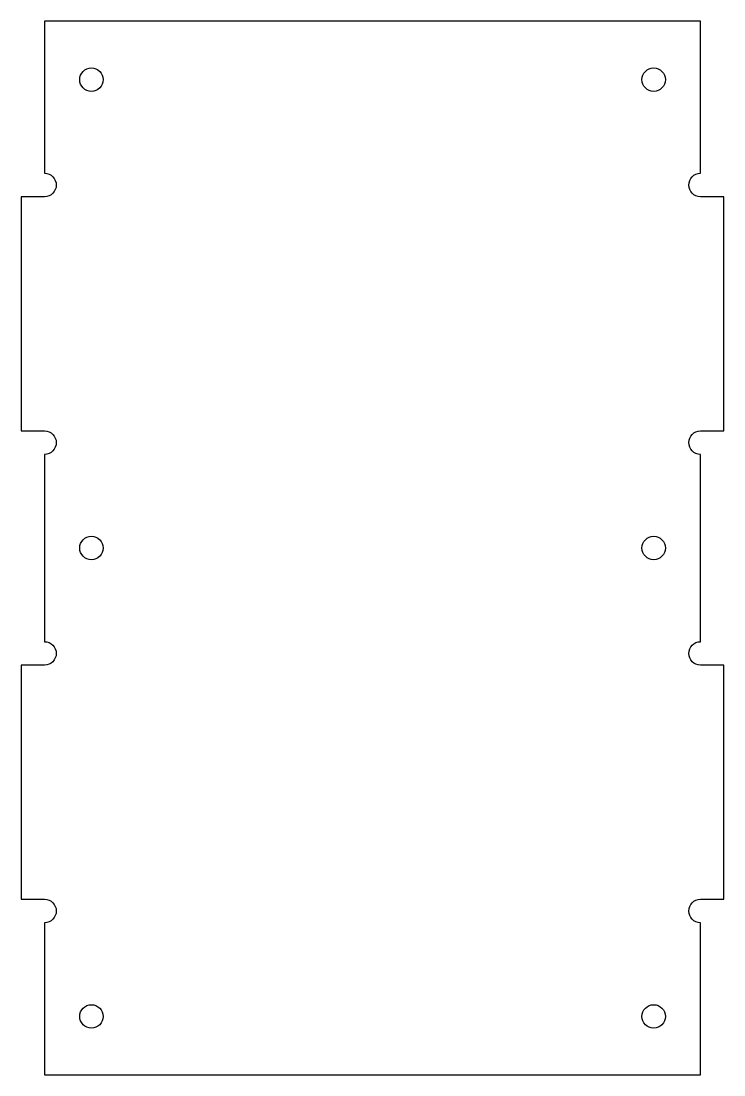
# Model space of a CAD drawing. Header units: millimetres. Extents: x -87 to 33, y -76 to 104.
import ezdxf

# ---------------------------------------------------------------- set-up
doc = ezdxf.new("R2010")
doc.units = ezdxf.units.MM

msp = doc.modelspace()

# ---------------------------------------------------------------- linework, layer by layer
msp.add_lwpolyline([(29.15, 104.37), (-82.85, 104.37), (-82.85, 78.37, -1), (-82.85, 74.37), (-86.85, 74.37), (-86.85, 34.37), (-82.85, 34.37, -1), (-82.85, 30.37), (-82.85, -1.63, -1), (-82.85, -5.63), (-86.85, -5.63), (-86.85, -45.63), (-82.85, -45.63, -1), (-82.85, -49.63), (-82.85, -75.63), (29.15, -75.63), (29.15, -49.63, -1), (29.15, -45.63), (33.15, -45.63), (33.15, -5.63), (29.15, -5.63, -1), (29.15, -1.63), (29.15, 30.37, -1), (29.15, 34.37), (33.15, 34.37), (33.15, 74.37), (29.15, 74.37, -1), (29.15, 78.37)], format="xyb", close=True)
for centre in [(-74.85, 94.37), (21.15, 94.37), (-74.85, 14.37), (21.15, 14.37), (-74.85, -65.63), (21.15, -65.63)]:
    msp.add_circle(centre, 2)

doc.saveas('drawing.dxf')
